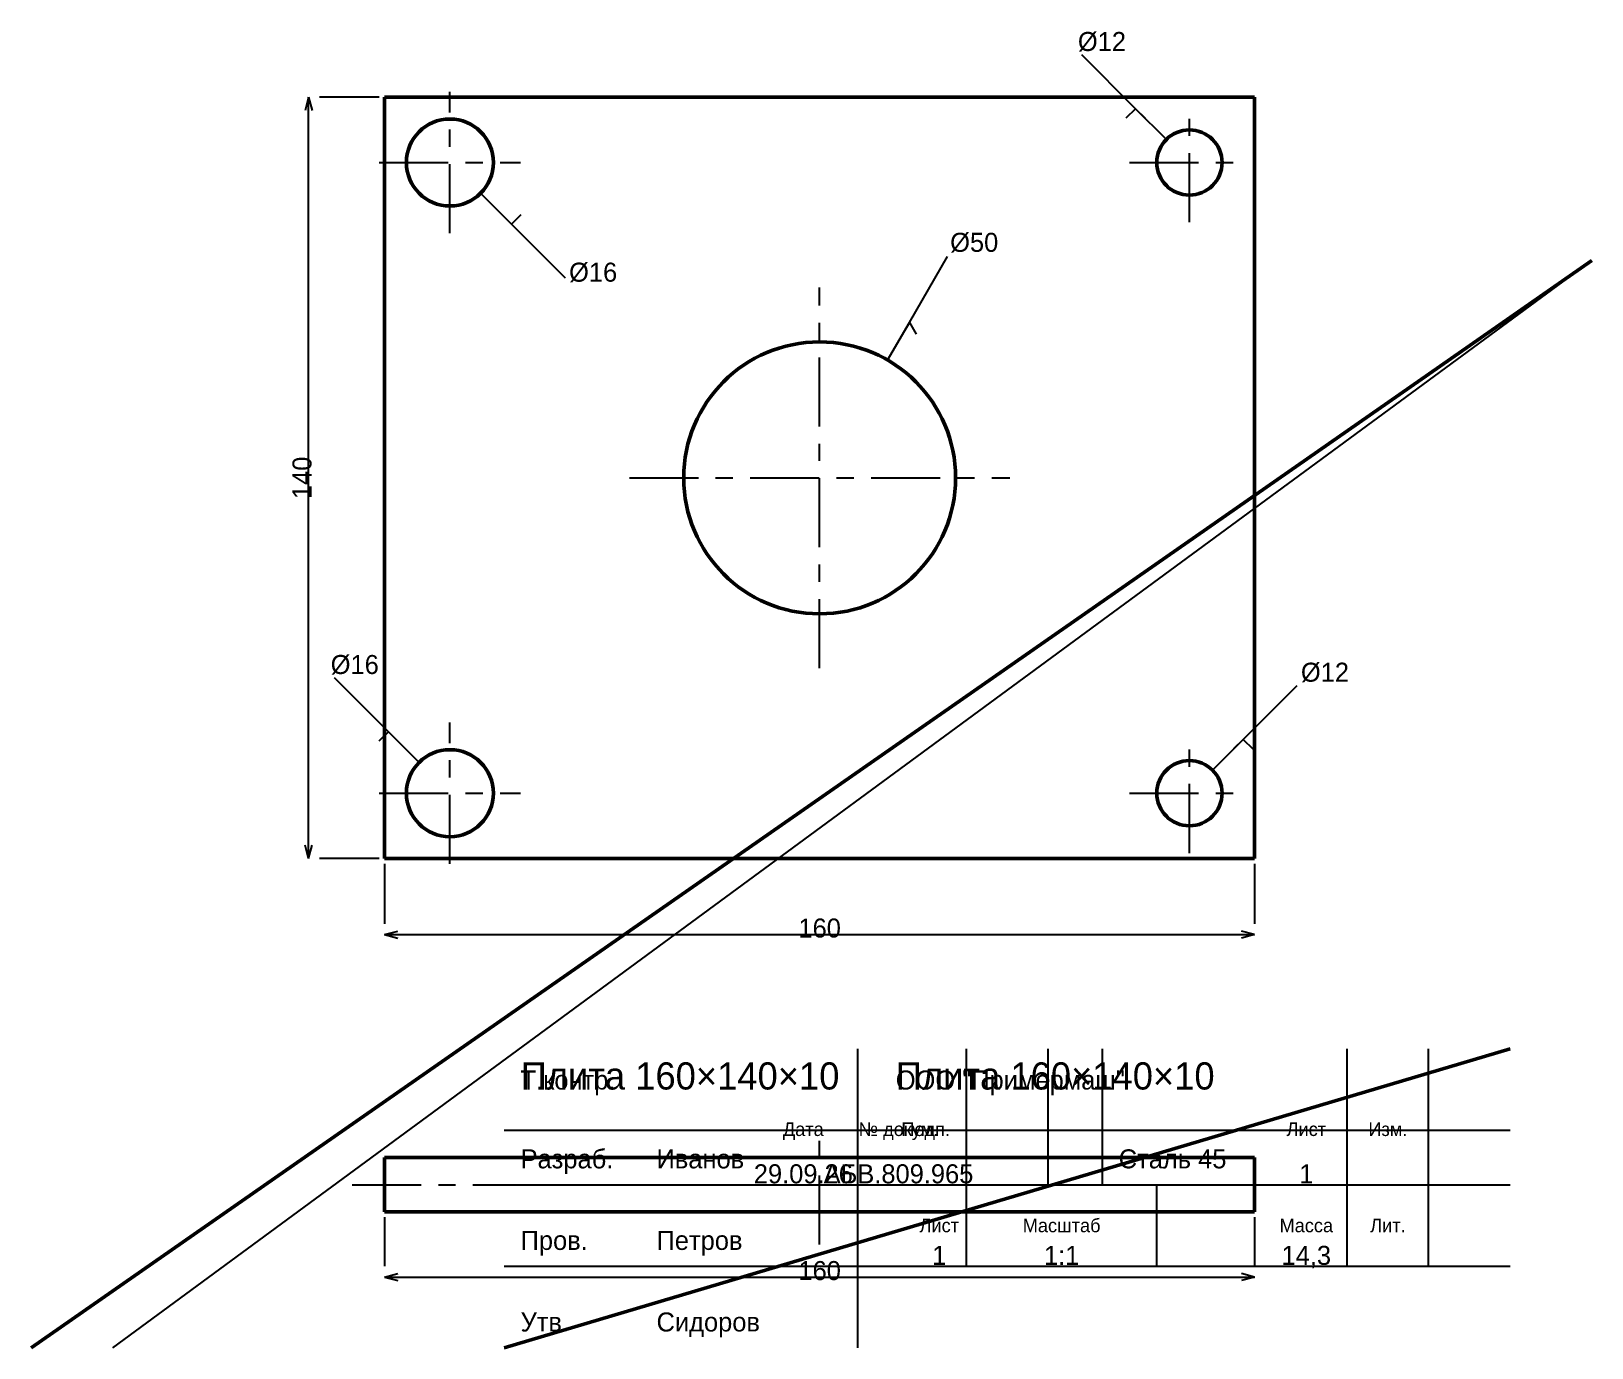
# Model space of a CAD drawing. Header units: millimetres. Extents: x 5 to 292, y 5 to 247.
import ezdxf
from ezdxf.enums import TextEntityAlignment as Align

# ---------------------------------------------------------------- set-up
doc = ezdxf.new("R2010")
doc.units = ezdxf.units.MM
doc.linetypes.add('CENTER', pattern=[22.225, 12.7, -3.175, 3.175, -3.175])
doc.linetypes.add('DASHED', pattern=[9, 6, -3])
for name, color, linetype, lineweight in [('AXIS', 7, 'CENTER', 25), ('DIMS', 7, 'CONTINUOUS', 25), ('MAIN', 7, 'CONTINUOUS', 50), ('TEXT', 7, 'CONTINUOUS', 25), ('THIN', 7, 'CONTINUOUS', 25)]:
    doc.layers.add(name, color=color, linetype=linetype, lineweight=lineweight)

msp = doc.modelspace()

# ---------------------------------------------------------------- linework, layer by layer
at = {"layer": 'AXIS', "linetype": 'CENTER', "lineweight": 25}
for p, q in [((82, 210), (82, 236)), ((218, 212), (218, 234)), ((69, 223), (95, 223)), ((207, 223), (229, 223)), ((150, 130), (150, 200)), ((115, 165), (185, 165)), ((82, 94), (82, 120)), ((218, 96), (218, 118)), ((69, 107), (95, 107)), ((207, 107), (229, 107)), ((150, 24), (150, 46)), ((64, 35), (236, 35))]:
    msp.add_line(p, q, dxfattribs=at)
at = {"layer": 'DIMS', "linetype": 'CONTINUOUS', "lineweight": 25}
for p, q in [((208.101, 232.899), (198.201, 242.799)), ((56, 235), (55.353, 232.585)), ((56, 95), (56, 235)), ((56, 235), (56.647, 232.585)), ((69, 235), (58, 235)), ((208.101, 232.899), (206.333, 231.132)), ((213.757, 227.243), (208.101, 232.899)), ((208.101, 232.899), (209.868, 231.132)), ((87.657, 217.343), (93.314, 211.686)), ((93.314, 211.686), (91.546, 213.454)), ((93.314, 211.686), (95.081, 213.454)), ((93.314, 211.686), (103.213, 201.787)), ((166.5, 193.579), (173.5, 205.703)), ((162.5, 186.651), (166.5, 193.579)), ((166.5, 193.579), (165.25, 191.414)), ((166.5, 193.579), (167.75, 191.414)), ((70.686, 118.314), (60.787, 128.213)), ((227.899, 116.899), (237.799, 126.799)), ((70.686, 118.314), (68.919, 116.546)), ((76.343, 112.657), (70.686, 118.314)), ((70.686, 118.314), (72.454, 116.546)), ((222.243, 111.243), (227.899, 116.899)), ((227.899, 116.899), (226.132, 115.132)), ((227.899, 116.899), (229.667, 115.132)), ((56, 95), (55.353, 97.415)), ((56, 95), (56.647, 97.415)), ((69, 95), (58, 95)), ((70, 94), (70, 83)), ((230, 94), (230, 83)), ((70, 81), (72.415, 81.647)), ((70, 81), (230, 81)), ((70, 81), (72.415, 80.353)), ((230, 81), (227.585, 81.647)), ((230, 81), (227.585, 80.353)), ((70, 29), (70, 20)), ((230, 29), (230, 20)), ((70, 18), (72.415, 18.647)), ((70, 18), (230, 18)), ((70, 18), (72.415, 17.353)), ((230, 18), (227.585, 18.647)), ((230, 18), (227.585, 17.353))]:
    msp.add_line(p, q, dxfattribs=at)
at = {"layer": 'MAIN', "linetype": 'CONTINUOUS', "lineweight": 50}
for p, q in [((230, 235), (70, 235)), ((70, 235), (70, 235)), ((70, 235), (70, 95)), ((230, 95), (230, 235)), ((230, 235), (230, 235)), ((5, 5), (292, 205)), ((70, 95), (230, 95)), ((70, 95), (70, 95)), ((230, 95), (230, 95)), ((92, 5), (277, 60)), ((70, 40), (230, 40)), ((70, 30), (70, 40)), ((230, 30), (230, 40)), ((70, 30), (230, 30))]:
    msp.add_line(p, q, dxfattribs=at)
for centre, radius in [((82, 223), 8), ((218, 223), 6), ((150, 165), 25), ((82, 107), 8), ((218, 107), 6)]:
    msp.add_circle(centre, radius, dxfattribs=at)
at = {"layer": 'THIN', "linetype": 'CONTINUOUS', "lineweight": 25}
for p, q in [((20, 5), (292, 205)), ((157, 5), (157, 60)), ((177, 35), (177, 60)), ((192, 35), (192, 60)), ((202, 35), (202, 60)), ((247, 35), (247, 60)), ((262, 35), (262, 60)), ((92, 45), (277, 45)), ((92, 35), (277, 35)), ((177, 20), (177, 35)), ((212, 20), (212, 35)), ((247, 20), (247, 35)), ((262, 20), (262, 35)), ((92, 20), (277, 20))]:
    msp.add_line(p, q, dxfattribs=at)
at = {"layer": 'THIN', "linetype": 'DASHED', "lineweight": 25}
for p, q in [((70, 40), (82, 40)), ((218, 40), (230, 40)), ((70, 30), (82, 30)), ((218, 30), (230, 30))]:
    msp.add_line(p, q, dxfattribs=at)

# ---------------------------------------------------------------- texts
at = {"layer": 'DIMS', "linetype": 'CONTINUOUS', "lineweight": 25}
for s, p in [('%%c12', (197.494, 243.506)), ('%%c50', (174, 206.569)), ('%%c16', (103.92, 201.08)), ('%%c16', (60.08, 128.92)), ('%%c12', (238.506, 127.506))]:
    msp.add_text(s, height=3.5, dxfattribs=at).set_placement(p)
msp.add_text('140', height=3.5, rotation=90, dxfattribs=at).set_placement((54.8, 165), align=Align.MIDDLE_CENTER)
for p in [(150, 82.2), (150, 19.2)]:
    msp.add_text('160', height=3.5, dxfattribs=at).set_placement(p, align=Align.MIDDLE_CENTER)
at = {"layer": 'TEXT', "linetype": 'CONTINUOUS', "lineweight": 25}
for s, height, p in [('Плита 160×140×10', 5, (95, 52.5)), ('Плита 160×140×10', 5, (164, 52.5)), ('Т.контр.', 3.5, (95, 52.5)), ('ООО "Примермаш"', 3.5, (164, 52.5)), ('Разраб.', 3.5, (95, 38)), ('Иванов', 3.5, (120, 38)), ('Сталь 45', 3.5, (205, 38)), ('Пров.', 3.5, (95, 23)), ('Петров', 3.5, (120, 23)), ('Утв.', 3.5, (95, 8)), ('Сидоров', 3.5, (120, 8))]:
    msp.add_text(s, height=height, dxfattribs=at).set_placement(p)
for s, height, p in [('Дата', 2.5, (147, 45.2)), ('№ докум.', 2.5, (164.5, 45.2)), ('Подп.', 2.5, (169.5, 45.2)), ('Лист', 2.5, (239.5, 45.2)), ('Изм.', 2.5, (254.5, 45.2)), ('29.09.26', 3.5, (147, 37)), ('АБВ.809.965', 3.5, (164.5, 37)), ('1', 3.5, (239.5, 37)), ('Лист', 2.5, (172, 27.5)), ('Масштаб', 2.5, (194.5, 27.5)), ('Масса', 2.5, (239.5, 27.5)), ('Лит.', 2.5, (254.5, 27.5)), ('1', 3.5, (172, 22)), ('1:1', 3.5, (194.5, 22)), ('14,3', 3.5, (239.5, 22))]:
    msp.add_text(s, height=height, dxfattribs=at).set_placement(p, align=Align.MIDDLE_CENTER)

doc.saveas('drawing.dxf')
